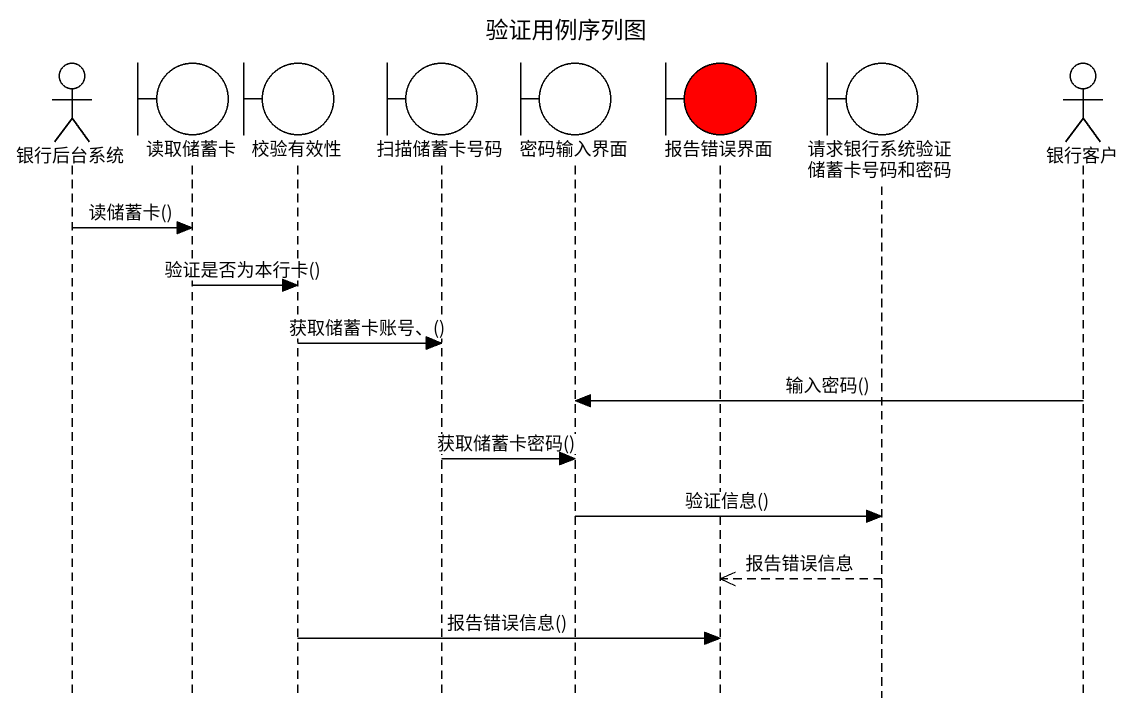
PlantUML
@startuml
title 验证用例序列图
hide footbox
actor 银行后台系统
boundary 读取储蓄卡
boundary 校验有效性
boundary 扫描储蓄卡号码
boundary 密码输入界面
boundary 报告错误界面 #FF0000
boundary 请求银行系统验证储蓄卡号码和密码
actor 银行客户

银行后台系统 -> 读取储蓄卡 : 读储蓄卡()
读取储蓄卡 -> 校验有效性 : 验证是否为本行卡()
校验有效性 -> 扫描储蓄卡号码 : 获取储蓄卡账号、()
银行客户 -> 密码输入界面 : 输入密码()
扫描储蓄卡号码 -> 密码输入界面 : 获取储蓄卡密码()
密码输入界面 -> 请求银行系统验证储蓄卡号码和密码 : 验证信息()
请求银行系统验证储蓄卡号码和密码 -->> 报告错误界面 : 报告错误信息
校验有效性 -> 报告错误界面 : 报告错误信息()
@enduml
